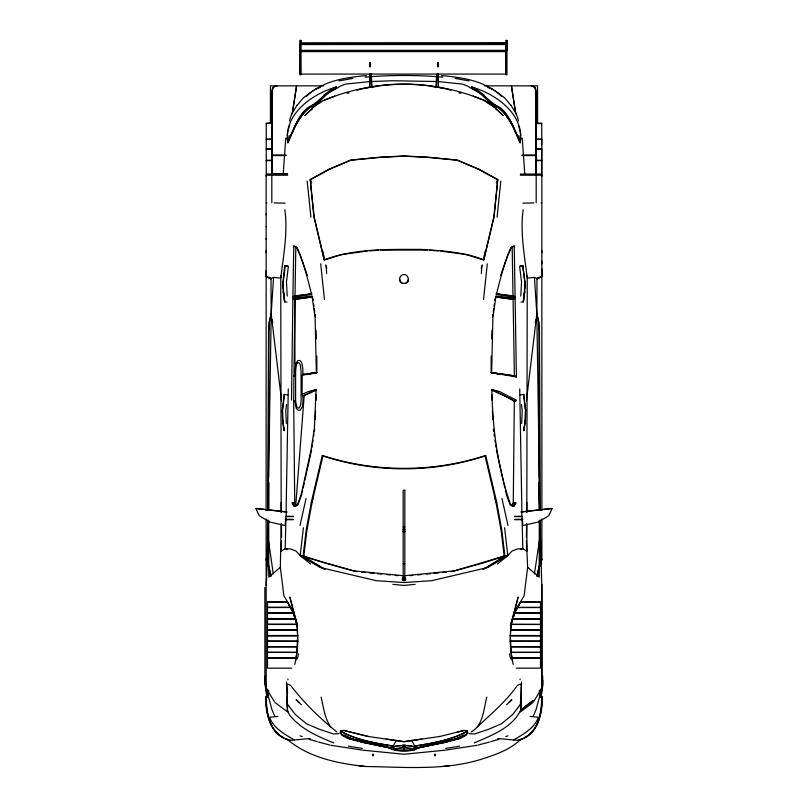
<?xml version="1.0" encoding="UTF-8"?>
<svg xmlns="http://www.w3.org/2000/svg" width="808" height="808" viewBox="0 0 808 808"><rect width="100%" height="100%" fill="white"/><g stroke="black" fill="none" stroke-linecap="round" stroke-linejoin="round"><path stroke-width="1.21" d="M266.145 252.651L266.145 238.491M266.145 226.604L266.145 213.696M268.367 510.272L268.983 331.017L269.407 321.917L271.165 313.817L273.579 277.417L280.75 278.063L281.184 512.322M271.821 202.828L271.821 91.021L272.538 87.991L274.286 86.527L276.912 85.84L274.286 86.527L272.538 87.991M272.114 128.29L272.114 123.149L266.256 123.149L266.256 176.306M294.859 664.368L296.051 658.106L267.519 658.106L267.519 668.165L291.759 668.165M267.519 652.268L296.94 652.339L297.819 641.33L297.354 630.149L267.519 630.078L267.519 657.944L296.051 657.944L296.94 652.43L267.519 652.43M506.293 58.065L506.293 74.073L300.465 74.073L300.465 58.065M300.465 74.073L300.465 65.69M300.465 58.176L300.465 51.5L506.293 51.5L506.293 58.176M300.465 47.157L300.465 50.47L506.293 50.47L506.293 47.157M300.97 40.4L300.97 74.74L299.798 74.74L299.798 40.4L300.97 40.4L300.97 42.915M397.172 748.592L393.769 748.935L403.98 749.077L403.98 745.077L402.697 747.37L393.769 748.935L393.769 746.592M437.714 75.902L437.714 73.417L437.209 75.8M438.391 87.133L438.391 73.417L437.128 79.376L436.451 79.376M506.293 51.5L300.465 51.5M300.465 47.278L300.465 43.127L506.293 43.127L300.465 43.279M506.293 47.278L506.293 44.369L300.465 44.369M506.959 40.4L506.949 74.74L505.778 74.74L505.778 40.4L506.949 40.4L506.949 50.48L299.798 50.48M540.481 652.339L511.06 652.339L510.181 641.33L510.646 630.078L540.481 630.078L540.481 657.944L511.949 657.944L511.06 652.5L511.949 657.944L540.481 657.864M535.744 174.417L535.744 155.56L521.978 155.56M537.562 122.877L537.562 85.87L484.184 85.85M540.481 607.485L540.481 618.605L512.928 618.605L514.676 612.929L520.857 601.839L540.481 601.839L540.481 607.565L517.524 607.565L514.676 612.929L540.481 613.09M541.744 175.801L541.744 148.652L535.886 148.652M541.744 145.066L541.744 139.026L535.886 139.026M540.017 566.428L541.875 559.166L541.875 518.908M541.885 510.09L541.855 270.185M541.855 275.296L541.855 268.791M541.855 263.792L541.855 250.51M281.164 523.725L280.346 567.327L283.871 595.698L293.556 611.989L297.586 625.715L289.86 597.051L293.556 611.989M281.194 512.434L281.214 502.394M266.145 270.65L266.115 510.535M291.516 400.182L292.88 298.283L311.999 295.93L315.12 317.564L316.342 372.478L302.222 375.286L302.071 394.415L302.97 396.102L303.01 401.98L302.364 406.656L300.162 410.171L297.869 410.131L296.183 408.151L294.789 400.566L293.678 401.172L294.728 502.869L295.768 505.071L297.849 505.252M267.599 520.1L267.397 559.166L266.206 585.447M267.65 510.02L268.559 331.068L269.195 321.938L271.175 313.807L271.003 278.467L267.115 276.831L271.003 278.891L269.377 277.306M268.741 520.322L268.741 577.205L280.346 567.327M268.872 510.292L268.933 482.719M264.883 680.154L264.883 684.487L264.873 587.335M541.794 686.255L541.875 680.154L542.713 680.124L542.713 686.224L540.946 697.334M267.902 526.452L267.397 559.166L271.023 576.104M268.66 477.376L271.175 313.807L281.608 401.142M288.284 388.84L286.082 512.393M292.9 297.122L293.748 246.006L296.324 247.086C303.697 261.923 307.454 278.326 311.625 294.274L292.9 297.122L293.961 296.112L311.04 293.779M293.678 401.172L294.9 299.384L312.423 297.021M295.001 296.233L295.809 247.218L297.485 247.894M526.412 537.158L526.634 523.503M526.816 512.322L527.25 278.063C524.523 255.419 520.049 232.502 523.14 209.686M268.165 520.291L267.397 559.166L268.337 557.843L267.357 559.106L266.125 559.166L267.983 566.428M326.654 273.508L326.21 266.084M541.875 684.487L541.885 584.437M285.921 518.635L285.174 548.632L281.103 551.339L281.578 540.815M524.786 288.315L524.968 281.406M525.412 420.816L525.655 410.04M511.06 652.339L510.343 635.664M333.835 742.916C318.604 736.846 302.849 729.977 291.678 717.534C282.851 708.959 289.506 695.516 286.749 684.891M491.173 356.146L491.102 372.549L516.403 376.983L515.12 298.283L496.001 295.93L492.88 317.564L491.658 372.478L499.374 374.437M491.719 338.906L491.991 330.28M286.618 686.77L287.587 708.05M439.754 736.492L464.044 730.432L467.337 730.907L467.266 732.876L465.913 734.815L459.954 738.249L427.513 745.734M285.759 138.118L283.204 174.185M315.211 419.564L315.544 411.161M520.403 708.05L521.382 686.77M302.071 394.415L308.434 391.526L316.09 389.537L314.383 428.22L310.999 450.309L301.182 494.637L297.405 504.778L295.829 506.374L293.95 506.323L291.92 502.859L295.334 503.283M540.481 635.664L510.343 635.593L510.646 630.149L540.481 630.149M539.259 520.322L539.259 577.205L527.654 567.327L526.422 540.815M315.989 400.374L316.352 394.445M483.548 299.465L487.315 263.711M500.829 181.042L497.071 217.19M311.807 109.787L311.807 108.272L323.261 100.525L334.704 96.142M526.392 401.142L536.835 313.837L536.997 278.467L540.885 276.831L536.997 278.891L538.623 277.306M280.931 275.71L280.75 278.063C283.477 255.419 287.961 232.502 284.86 209.686M286.406 511.817L285.103 525.584L269.66 521.998L259.156 515.746L255.833 508.454L287.204 511.989M295.768 505.071L304.222 395.405L316.706 390.062M435.785 87.426L436.886 74.144M436.451 87.607L437.562 74.144M527.654 567.327L524.129 595.698L514.443 611.989L510.414 625.715L518.14 597.051L514.443 611.989M497.647 738.492L518.17 740.38C537.704 735.664 542.501 714.151 542.36 696.789L541.936 696.759C541.037 711.313 539.986 729.533 525.17 737.098M542.067 696.769C542.219 714.141 537.401 735.775 517.756 740.34M497.789 179.497L494.122 216.635L483.729 260.095L493.87 216.857L497.789 179.497L479.114 169.246L457.409 160.045L428.351 157.196L404 155.944L379.649 157.196L350.591 160.045L328.886 169.246L310.211 179.497L313.878 216.635L324.271 260.095L314.13 216.857L310.211 179.497M510.646 629.886L511.212 624.241L512.898 618.807L540.481 618.807L540.481 629.886L510.646 629.886L511.212 624.453L540.481 624.453L511.212 624.321L512.898 618.807M303.394 527.796L300.202 555.571L310.646 564.035M296.94 652.339L297.657 635.664M356.55 571.61L325.149 563.095L303.131 555.924L306.161 530.331L311.403 501.728L322.291 455.449C375.084 472.65 432.916 472.65 485.709 455.449L496.597 501.728L501.839 530.331L504.869 555.924L482.851 563.095L451.45 571.61M303.778 556.439L306.818 530.846L312.837 498.556M287.355 265.761L284.759 265.802L283.012 281.719L283.275 292.173L284.567 301.667L287.002 302.131M284.224 430.139L284.012 430.634L282.861 420.867L282.598 410.403L284.376 394.173L282.325 410.363L282.588 420.816M286.517 404.545L285.769 410.615L286.365 423.513M287.315 135.128L287.951 130.391M520.776 296.102L521.544 281.982L519.605 266.206L522.786 265.994L524.988 281.719L524.725 292.173L523.433 301.667L520.998 302.131M523.927 295.405L524.422 291.739M523.433 301.667L523.725 298.879M524.049 296.506L524.705 291.759M521.635 423.513L522.231 410.615L521.483 404.545M523.938 428.927L524.271 426.483M524.776 422.816L525.109 420.382M523.776 430.139L523.988 430.634L525.139 420.867L525.402 410.403L523.624 394.173L525.675 410.363M523.806 430.634L525.392 420.402M541.027 696.223L542.713 684.174L542.713 676.033M288.698 138.562L289.123 135.572M492.547 316.797L492.89 314.453M493.223 312.1L493.728 308.585M494.062 306.232L494.395 303.889M494.9 300.374L495.233 298.021M292.405 113.898L296.576 85.85L292.425 111.878M311.959 447.45L312.322 445.016M312.696 442.582L313.06 440.148M313.605 436.492L313.969 434.058M314.332 431.624L314.696 429.189M534.431 573.902L540.118 535.926M296.94 652.5L296.051 657.944L267.519 657.864M535.26 322.422L535.704 319.968M295.627 660.348L296.051 658.106M486.85 697.122C483.578 708.838 483.457 725.332 471.236 731.856M520.877 138.097L520.12 141.622C514.171 129.724 510.646 115.776 499.576 107.232C488.628 102.374 482.538 91.405 471.357 86.82C495.506 93.698 525.22 114.403 520.12 143.127C513.272 127.482 506.848 109.444 489.456 102.576M536.977 576.104L540.602 559.166L540.4 520.1M302.061 492.951L302.606 490.486M303.141 488.032L304.232 483.113M304.778 480.649L306.686 472.034M306.959 470.801L311.595 449.884M300.01 525.473L306.02 498.546M481.346 273.508L481.79 266.084M483.74 257.681L485.406 250.47M521.342 685.639L521.503 682.114M312.06 502.243L322.947 455.964L322.291 455.449M297.455 658.692L298.596 653.965M539.431 695.809L540.32 692.224M519.988 679.69L520.15 679.063M537.542 576.104L538.471 572.478M286.658 685.639L286.486 682.114M520.2 712.06L520.776 710.111L520.392 701.708M481.235 268.488L482.305 264.893M536.946 575.761L538.36 571.024M541.885 559.166L540.128 565.095L541.885 559.166L540.602 559.166L539.714 557.914M536.764 575.761L539.33 567.469M512.928 618.605L514.676 613.09M401.879 283.214L400.394 282.113L399.536 278.992L400.394 276.316L402.626 274.659L405.374 274.659L407.606 276.316L408.464 279.437L407.606 282.113L406.121 283.214M407.606 282.113L408.464 278.992M288.335 129.219L289.466 125.695M289.416 120.907L291.9 113.272M297.071 105.363L303.515 97.697L313.494 90.355M500.667 275.508L507.515 255.601M523.079 266.226L522.756 265.62L520.645 265.761M298.909 502.071L301.788 494.183M292.233 133.078L292.94 131.199M496.324 182.861L497.536 179.719L478.861 169.468L457.156 160.267L428.099 157.419L404 156.166L379.901 157.419L350.844 160.267L329.139 169.468L310.464 179.719L311.676 182.861M507.919 254.429L510.696 248.117L514.252 246.006L515.1 297.122L496.375 294.274C500.546 278.326 504.303 261.923 511.676 247.086L514.252 246.006M533.452 715.706L536.027 709.757L541.825 688.295L541.784 689.416L541.784 688.285L539.158 691.012M552.167 508.454L548.844 515.746L538.34 521.998L522.897 525.584L521.594 511.817L552.167 508.454L523.008 511.828M284.275 298.879L284.567 301.667M283.911 429.886L284.194 430.634M289.294 138.511L296.799 122.331L302.636 113.484L309.777 107.09L318.776 101.758L323.17 96.93M396.385 740.219L393.193 746.148C375.164 743.107 356.661 740.259 340.501 731.179M520.857 601.839L517.524 607.353L540.481 607.353M514.918 502.566L513.353 505.131L511.252 505.313L509.505 503.192L512.171 506.374L514.05 506.323L516.08 502.859L512.666 503.283M533.735 701.445L541.784 688.285M520.574 704.152L512.686 714.484L501.516 723.766L489.224 729.048L474.397 733.987L468.943 733.624M292.102 112.888L297.304 105.01M541.794 686.497L541.794 585.447L540.097 526.452M297.405 504.778L298.495 503.192L296.748 505.313L294.647 505.131L293.082 502.566M318.352 103.394L319.645 101.626M302.222 375.286L303.323 374.245L316.675 372.73M348.056 738.169L362.317 742.199L391.163 748.147L394.163 746.572L397.576 746.006A13.049 2.616 0 0 1 410.413 746.006L416.059 747.329L416.837 748.198L453.147 739.855M416.837 748.198L413.837 749.824L410.413 750.39A13.049 2.616 0 0 1 397.576 750.39L391.941 749.056L391.163 748.198M274.397 86.507L272.973 87.991L272.336 91.021L272.336 174.033L287.668 174.094M515.12 298.283L514.1 299.344L495.405 296.849M513.494 401.202L515.433 401.233L516.484 400.182L499.566 391.526L491.91 389.537C492.415 428.583 497.819 467.792 510.595 504.778M311.807 108.928L304.899 115.504L327.594 93.597L340.653 86.002L345.491 84.103L369.094 81.648M509.141 702.273L511.747 699.799M506.636 704.727L511.747 699.88M477.457 726.917C491.244 713.696 506.293 701.354 517.231 685.568L520.15 684.083L520.978 684.386M521.665 738.451C511.222 749.147 496.516 754.42 482.538 758.884C444.824 770.943 404.465 767.004 365.499 766.509L358.409 765.671M306.081 96.687C322.059 80.931 345.178 77.406 366.6 75.599M497.354 564.035L507.798 555.571L512.11 550.985L517.413 548.955L522.827 548.632L526.897 551.339L526.836 523.725M523.402 301.253L523.119 302L524.453 292.233L524.715 281.77L522.756 265.62M322.947 455.964C375.316 473.114 432.684 473.114 485.053 455.964L485.709 455.449M284.921 266.226L288.395 266.206L286.456 281.982L287.224 296.102M307.838 109.12L306 110.484A68.66 68.66 -90 0 0 302.869 114.15M310.605 107.06L319.978 100.919M399.536 278.992L400.394 281.669L402.626 283.315L405.374 283.315L407.606 281.669M521.19 711.323L533.108 702.465M523.746 394.546L520.291 394.839M483.194 569.307L504.869 555.924L507.798 555.571L504.606 527.796M318.544 102.576C301.152 109.444 294.728 127.482 287.88 143.117C282.78 114.393 312.494 93.698 336.643 86.82C325.462 91.405 319.372 102.374 308.424 107.232C297.344 115.776 293.829 129.724 287.88 141.622L287.123 138.097M513.635 739.966C523.241 734.331 534.371 728.24 538.512 717.241L530.119 716.464M483.234 569.347L507.798 555.571L487.82 567.489L431.533 580.72L404 582.538L376.467 580.72L320.18 567.489L300.202 555.571L295.89 550.985L290.587 548.955L285.174 548.632L287.325 549.622M304.222 395.405L302.97 396.102L316.09 389.537M326.462 93.92L329.654 92.253L324.089 94.597M467.499 731.068C451.319 740.077 432.836 743.097 414.807 746.148L411.605 740.219M467.499 731.179C451.359 740.32 432.825 743.017 414.807 746.036M464.186 734.836L453.147 739.966L416.837 748.259M520.675 549.622L522.827 548.632L522.079 518.635M474.165 742.916C491.304 735.553 512.11 727.937 520.776 710.111L533.108 700.516L520.584 710.111L521.382 704.091L521.17 684.891M273.579 277.417L271.003 278.467L266.145 276.851L266.145 250.51M510.515 247.894L512.191 247.218L512.999 296.233M314.655 89.668L320.352 87.395M505.717 736.654L507.959 735.785M323.261 100.667C374.457 78.831 433.532 78.831 484.739 100.667M287.022 684.386L287.85 684.083L290.759 685.568C303.889 702.758 319.928 718.373 336.764 731.856M368.236 736.492L343.956 730.432L340.39 731.058L340.421 733.139L341.754 735.058L347.753 738.441L362.984 742.471L390.345 747.935M330.674 90.233L336.643 88.314L330.735 90.233M380.487 745.734L348.036 738.249L342.077 734.815L340.734 732.876L340.663 730.907L341.814 730.533M324.018 259.873C354.964 248.309 388.719 249.389 421.231 249.399C442.42 250.773 464.034 251.965 483.982 259.873M325.402 259.732L341.269 254.661L367.115 251.086M340.663 730.907L344.016 730.482L368.256 736.472L404 741.694L439.744 736.472M504.869 555.924L454.601 570.852L404 575.771L353.399 570.852L300.202 555.571L324.766 569.347M490.628 741.734L499.011 739.259M460.6 737.593L426.594 746.036M459.944 738.169L445.683 742.199L419.049 747.531M478.225 744.996L489.426 742.087M457.176 732.139L463.984 730.482L467.337 730.907M357.045 90.122C387.699 82.062 420.301 82.062 450.955 90.122M308.626 374.437L316.898 372.549L316.827 356.146M520.796 511.989L521.594 511.817M418.847 747.42L425.038 746.218M417.655 747.935L445.016 742.471L460.247 738.441L466.236 735.058L467.579 733.139L467.6 731.058L466.186 730.533M539.653 697.193L541.936 696.759M339.006 80.931L352.803 78.376M349.106 92.9L347.137 93.314M477.104 745.289L444.784 750.208L404 754.258L363.216 750.208L330.896 745.289M365.368 88.032L369.882 87.304M296.092 296.051L312.029 293.9M293.637 375.993L294.769 375.811L295.617 364.105L297.819 360.55L300.031 360.54L301.626 362.469L302.849 368.771L302.869 374.518L304.273 374.286M445.683 748.36L459.57 746.198M421.867 739.078L404 741.694L386.123 739.078M449.591 765.671L442.501 766.509M373.175 86.9L376.478 86.496M491.658 372.478L491.102 372.549L515.363 375.952L516.403 376.983M309.747 373.397L316.898 372.549L316.342 372.478M312.595 296.849L293.9 299.344L292.88 298.283M410.242 575.67L412.736 575.427M417.736 574.932L421.483 574.559M426.473 574.074L430.22 573.7M433.967 573.337L438.966 572.842M442.713 572.468L446.45 572.104M415.11 584.356L404 585.436L392.89 584.356M365.105 77.174C390.931 74.922 417.069 74.922 442.885 77.174M268.347 697.193L265.64 696.789C265.499 714.151 270.296 735.664 289.83 740.38L310.353 738.492M277.881 716.464L269.488 717.241C273.629 728.24 284.759 734.331 294.364 739.966M541.855 274.144L541.855 276.851L536.997 278.467L534.421 277.417L527.25 278.063L527.068 275.71M422.826 746.36L425.341 746.148M510.151 505.252L512.232 505.071L513.272 502.869L514.322 401.172L503.778 395.405L491.294 390.062M369.599 250.904L378.306 250.258M380.8 250.076L427.2 250.076M339.057 733.624L333.603 733.987L318.776 729.048L306.484 723.766L295.304 714.484L287.416 704.152M371.508 81.507L392.567 80.749L436.492 81.507M522.928 203.121L533.866 202.949M403.98 749.077L414.312 748.905L414.312 746.562M460.863 93.314L458.894 92.9M520.332 174.094L541.34 174.033M300.465 44.541L506.293 44.541L506.293 43.127M300.546 50.702L506.212 50.702M371.549 79.376L370.862 79.376L369.599 73.417L369.599 87.072L369.599 73.821M323.816 85.85L270.438 85.87L270.438 122.877M266.256 123.594L272.114 123.149M535.886 123.594L541.744 123.594M266.256 139.026L272.114 139.026M266.256 139.481L272.114 139.481M535.886 139.481L541.744 139.481M266.256 148.652L272.114 148.652M266.256 149.096L272.114 149.096M535.886 149.096L541.744 149.096M286.022 155.005L272.256 155.005L272.256 174.417M521.978 155.005L535.744 155.005M272.256 155.56L286.022 155.56M266.256 160.226L272.114 160.226L272.114 174.397M541.744 160.226L535.886 160.226L535.886 174.397M266.256 160.671L272.114 160.671M535.886 160.671L541.744 160.671M287.598 175.205L266.145 175.205L266.145 214.756M520.403 175.205L541.855 175.205L541.855 252.651M266.145 202.828L266.842 202.828M541.158 202.828L541.855 202.828M539.633 510.272L538.795 482.719L539.128 510.292M286.184 516.292L293.385 516.292M514.615 516.292L521.817 516.292M286.042 516.615L293.536 516.615M514.464 516.615L521.958 516.615M285.133 519.362L293.536 519.362M514.464 519.362L522.867 519.362M286.184 519.685L293.385 519.685M514.615 519.685L521.817 519.685M403.172 526.988L404.818 526.988M403.172 529.26L404.818 529.26M403.172 531.169L404.818 531.169M403.172 531.593L404.818 531.593M403.172 563.661L404.818 563.661M290.476 607.353L287.143 601.839L267.519 601.839L267.519 618.605M267.519 601.92L287.143 601.92L293.324 612.999L295.071 618.605L267.519 618.534M520.857 601.92L540.481 601.92M267.519 607.283L290.476 607.283M267.519 607.565L290.476 607.485L293.324 612.929L267.519 613.09M267.519 612.929L293.324 612.929M514.676 612.929L540.481 613.171L514.676 613.171M267.519 613.171L293.324 613.171M295.102 618.807L267.519 618.807L267.519 629.886L297.354 629.886C298.536 627.695 291.91 608.939 296.788 624.241L267.519 624.241M267.519 618.878L295.102 618.878M512.898 618.878L540.481 618.878M267.519 624.453L296.788 624.453L297.354 629.886M267.519 630.149L297.354 630.149L297.657 635.593L267.519 635.664M267.519 635.512L297.657 635.512M510.343 635.512L540.481 635.512M267.519 635.734L297.657 635.734M510.343 635.734L540.481 635.734M267.519 641.097L297.819 641.097M510.181 641.097L540.481 641.097M267.519 641.259L297.819 641.33M510.181 641.259L540.481 641.259M267.519 646.693L297.576 646.774L267.519 646.905M540.481 646.774L510.424 646.774L540.481 646.905M511.06 652.43L540.481 652.43M513.141 664.368L511.949 658.106L540.481 658.106L540.481 668.165L516.241 668.165M266.66 174.033L287.567 174.094M274.134 202.949L285.072 203.121M287.709 394.839L284.254 394.546M429.694 250.258L438.401 250.904M440.885 251.086L466.731 254.661L482.598 259.732M438.906 81.648L462.509 84.103L467.347 86.002L480.406 93.597L503.101 115.504L496.193 108.928M382.659 746.148L385.174 746.36M441.4 75.599C462.822 77.406 485.931 80.931 501.919 96.687M410.868 748.572L414.312 748.905L405.252 747.37L403.98 745.077M361.55 572.104L365.287 572.468M369.034 572.842L374.033 573.337M377.78 573.7L381.527 574.074M386.517 574.559L390.264 574.932M395.264 575.427L397.758 575.67M495.971 293.9L511.908 296.051M495.577 297.021L513.1 299.384L514.363 375.993A317.665 20.261 0 0 0 491.365 372.73M496.96 293.779L514.039 296.112L515.1 297.122M284.992 511.828L255.833 508.454M365.499 766.509C337.855 763.499 307.646 757.561 286.335 738.451M431.522 86.496L434.825 86.9M348.43 746.198L362.317 748.36M438.118 87.304L442.622 88.032M393.193 746.036C375.164 742.996 356.661 740.148 340.501 731.068M455.197 78.376L468.994 80.931M376.215 745.097L388.951 747.531M382.962 746.218L389.153 747.42M391.163 748.259L354.853 739.966L343.814 734.836M381.406 746.036L347.4 737.593M535.462 87.991L533.714 86.527L531.088 85.85L533.603 86.507L535.462 87.991L536.179 91.021L536.179 202.828M318.574 742.087L329.775 744.996M354.853 739.855L368.125 743.4M308.989 739.259L317.372 741.734M477.265 90.233L471.357 88.314L477.326 90.233M473.296 96.142L484.739 100.525L496.193 108.272L496.193 109.787M300.041 735.785L302.273 736.654M487.648 87.395L493.334 89.668M483.901 94.597L478.336 92.253L481.538 93.92M290.244 740.34C270.599 735.775 265.781 714.141 265.933 696.769M491.91 389.537L515.433 401.233M285.244 265.62L283.285 281.77L283.547 292.233L284.881 302L284.598 301.253M488.022 100.919L497.395 107.06M303.131 555.924L324.806 569.307M282.83 737.098C268.014 729.533 266.963 711.313 266.064 696.759M484.76 100.97L496.193 108.413M494.496 90.355L504.485 97.697L510.929 105.363M500.162 109.12L502 110.484A68.66 68.66 90 0 1 505.131 114.15M274.892 702.465L286.81 711.323M484.83 96.93L489.224 101.758L498.213 107.09L505.364 113.484L511.201 122.331L518.696 138.511M296.253 699.799L298.859 702.273M296.253 699.88L301.364 704.727M274.548 715.706L271.973 709.757L266.206 688.285L268.832 691.012M533.603 86.507L535.027 87.991L535.664 91.021L535.664 174.033M293.748 246.006L297.304 248.117L300.081 254.429M488.345 101.626L489.648 103.394M510.696 105.01L515.888 112.888M266.206 688.285L274.266 701.445M330.533 726.917C324.745 718.019 323.442 707.253 321.14 697.122M515.049 131.199L515.767 133.078M506.212 494.183L509.091 502.071M300.485 255.601L307.333 275.508M516.1 113.272L518.585 120.907M518.534 125.695L519.665 129.219M293.324 613.09L295.071 618.605M266.115 559.166L267.943 565.095M268.67 567.469L271.236 575.761M325.695 264.893L326.765 268.488M287.224 710.111L287.799 712.06M269.529 572.478L270.458 576.104M287.85 679.063L288.012 679.69M267.68 692.224L268.569 695.809M509.404 653.965L510.545 658.692M485.053 455.964L495.94 502.243L501.182 530.846L504.222 556.439M322.594 250.47L324.261 257.681M501.98 498.546L507.99 525.473M496.405 449.884L501.041 470.801M501.314 472.034L503.222 480.649M503.768 483.113L504.859 488.032M505.404 490.486L505.939 492.951M495.163 498.556L495.94 502.243M511.949 658.106L512.373 660.348M272.296 319.968L272.74 322.422M515.575 111.878L511.424 85.85L515.595 113.898M267.054 697.334L265.287 686.224L265.287 676.033M493.304 429.189L493.668 431.624M494.031 434.058L494.395 436.492M494.94 440.148L495.304 442.582M495.678 445.016L496.041 447.45M312.767 298.021L313.1 300.374M313.605 303.889L313.938 306.232M314.272 308.585L314.777 312.1M315.11 314.453L315.453 316.797M267.832 535.926L273.276 573.902M518.877 135.572L519.302 138.562M265.287 684.174L266.973 696.223M283.578 291.739L284.073 295.405M283.295 291.759L283.951 296.506M282.891 420.382L283.224 422.816M283.729 426.483L284.062 428.927M282.608 420.402L283.881 430.3M520.039 130.401L520.685 135.128M320.685 263.711L324.452 299.465M310.929 217.19L307.171 181.042M524.796 174.185L522.241 138.118M371.064 73.498L372.205 87.426M370.377 73.498L371.539 87.607M534.421 277.417L536.835 313.837L539.34 477.376M491.648 394.445L492.011 400.374M492.456 411.161L492.789 419.564M316.009 330.28L316.281 338.906M283.032 281.406L283.214 288.315M282.346 410.04L282.406 412.343M266.175 688.295L266.206 689.416M521.918 512.393L519.716 388.84M539.835 520.291L540.643 559.106M281.366 523.503L281.588 537.158M266.175 683.82L266.206 686.255M541.875 680.154L541.905 682.366M540.35 510.02L539.441 331.068L538.805 321.938L536.825 313.807L538.593 321.917L539.017 331.017L539.067 482.719M526.786 502.394L526.806 512.434M294.9 299.384L294.95 363.307M541.855 261.136L541.855 273.367M541.744 176.306L541.744 123.149L535.886 123.149L535.886 155.954M435.249 754.177L435.249 754.844M435.249 755.046L435.249 755.712M434.825 754.147L434.825 754.813M434.825 755.076L434.825 755.743M405.252 745.016L405.252 747.37M402.697 745.016L402.697 747.37M373.175 754.147L373.175 754.813M373.175 755.076L373.175 755.743M372.751 754.177L372.751 754.844M372.751 755.046L372.751 755.712M272.114 127.927L272.114 155.954M266.145 226.543L266.145 239.471M266.115 518.908L266.206 686.497M296.516 123.675A68.66 68.66 -90 0 1 301.404 116.069M506.596 116.069A68.66 68.66 90 0 1 511.474 123.675M295.627 370.276L295.587 400.364L296.455 406.131L297.596 407.919L299.162 407.959L300.687 404.768L301.142 400.495L301.02 370.246L300.172 364.509L299.071 362.741L297.556 362.752L296.455 364.529L295.627 370.276M369.923 62.499L370.064 66.791L369.923 62.499M403.121 577.69L402.243 579.185L403.121 580.679L404.879 580.679L405.747 579.185L404.879 577.69L403.121 577.69M390.941 747.259L390.102 748.198L390.941 749.137L397.051 750.561A14.12 2.828 0 0 0 410.949 750.561L414.645 749.955L417.887 748.198L417.059 747.259L410.949 745.824A14.12 2.828 0 0 0 397.051 745.824L390.941 747.259M438.077 62.499L437.936 66.791L438.077 62.499M404.818 490.244L403.172 490.244L403.172 580.195L404.818 580.195L404.818 490.244"/></g></svg>
